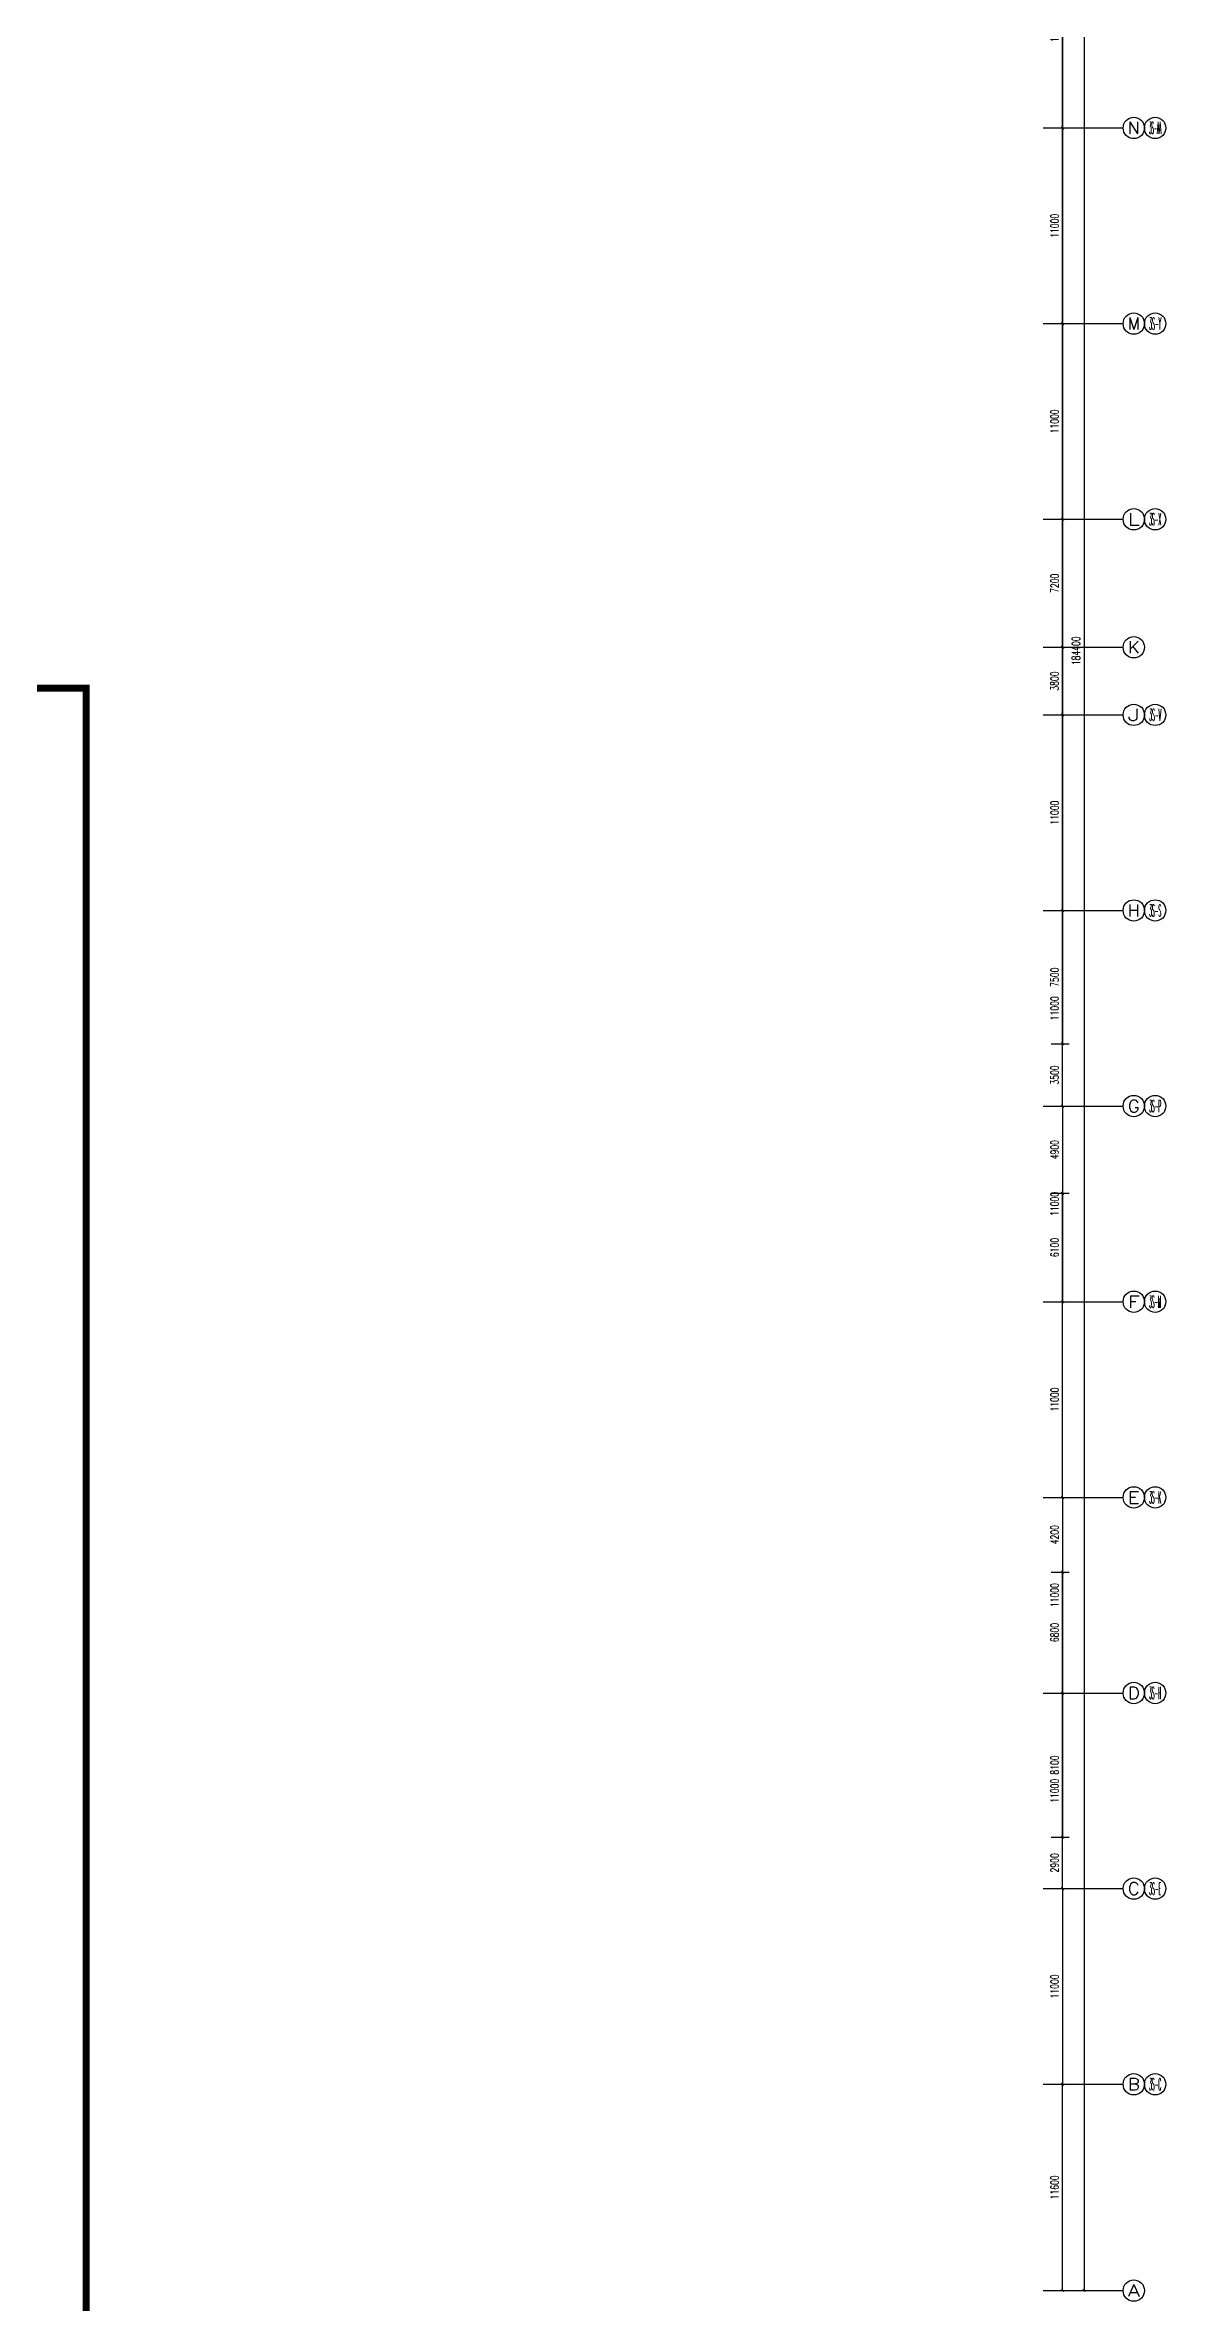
# Model space of a CAD drawing. Extents: x 0 to 3879896, y -114000 to 391286.
# Drawn here: x 2273719 to 2336721, y 131310 to 258257 of the extents above; entities that cross this region are included whole.
import ezdxf
from ezdxf.enums import TextEntityAlignment as Align

# ---------------------------------------------------------------- set-up
doc = ezdxf.new("R2010")
doc.units = 0
doc.header["$LTSCALE"] = 1000
doc.header["$MEASUREMENT"] = 0
doc.linetypes.add('SZGX_a-zzgr$0$DASHDOT2', pattern=[6, 3, -1.5, 0, -1.5])
doc.layers.get('0').update_dxf_attribs({"linetype": 'CONTINUOUS'})
doc.layers.get('Defpoints').update_dxf_attribs({"linetype": 'CONTINUOUS'})
doc.layers.add('Arc_建筑红线', color=1, linetype='CONTINUOUS', lineweight=40)
doc.layers.add('AXIS', color=3, linetype='CONTINUOUS')
doc.layers.add('AXIS_TEXT', color=7, linetype='CONTINUOUS')
doc.styles.add('_TCH_AXIS', font='COMPLEX', dxfattribs={"bigfont": 'GBCBIG'})
doc.styles.add('DIM_FONT', font='SIMPLEX', dxfattribs={"width": 0.7, "bigfont": 'GBCBIG'})
doc.dimstyles.new('DIMN', dxfattribs={"dimscale": 1.5, "dimtxt": 300, "dimasz": 100, "dimexe": 250, "dimexo": 300, "dimgap": 150, "dimtad": 1, "dimdec": 0, "dimzin": 0, "dimdsep": 46, "dimtxsty": 'DIM_FONT', "dimblk": 'ARCHTICK', "dimcen": 0.09, "dimclrt": 7, "dimazin": 2, "dimtfac": 1, "dimtdec": 0, "dimtix": 1, "dimtmove": 2, "dimatfit": 3, "dimldrblk": 'ARCHTICK', "dimfxl": 1, "dimtolj": 1, "dimtzin": 0, "dimarcsym": 0})

# ---------------------------------------------------------------- blocks, each defined once
blk = doc.blocks.new('_ArchTick')
at = {"color": 0, "linetype": 'ByBlock', "const_width": 0.4}
blk.add_lwpolyline([(-0.5, -0.5), (0.5, 0.5)], dxfattribs=at)
blk = doc.blocks.new('*D455')
at = {"layer": 'AXIS', "color": 0, "lineweight": -2}
for p, q in [((2331471, 316400), (2332496, 316400)), ((2332121, 316400), (2332121, 132000)), ((2331471, 132000), (2332496, 132000))]:
    blk.add_line(p, q, dxfattribs=at)
at = {"layer": 'Defpoints', "color": 0, "transparency": 16777216}
for p in [(2331021, 316400), (2331021, 132000), (2332121, 132000)]:
    blk.add_point(p, dxfattribs=at)
at = {"layer": 'AXIS', "color": 0, "lineweight": -2, "xscale": 150, "yscale": 150, "zscale": 150}
for p, rotation in [((2332121, 316400), 90), ((2332121, 132000), 270)]:
    blk.add_blockref('_ArchTick', p, dxfattribs=dict(at, rotation=rotation))
at = {"layer": 'AXIS', "color": 7, "insert": (2331671, 224200), "char_height": 450, "attachment_point": 5, "rotation": 90, "style": 'DIM_FONT'}
blk.add_mtext('\\A1;184400', dxfattribs=at)
blk = doc.blocks.new('*D456')
at = {"layer": 'AXIS', "color": 0, "lineweight": -2}
for p, q in [((2330271, 143600), (2331296, 143600)), ((2330921, 132000), (2330921, 143600)), ((2330271, 132000), (2331296, 132000))]:
    blk.add_line(p, q, dxfattribs=at)
at = {"layer": 'Defpoints', "color": 0, "transparency": 16777216}
for p in [(2329821, 143600), (2330921, 143600), (2329821, 132000)]:
    blk.add_point(p, dxfattribs=at)
at = {"layer": 'AXIS', "color": 0, "lineweight": -2, "xscale": 150, "yscale": 150, "zscale": 150}
for p, rotation in [((2330921, 143600), 90), ((2330921, 132000), 270)]:
    blk.add_blockref('_ArchTick', p, dxfattribs=dict(at, rotation=rotation))
at = {"layer": 'AXIS', "color": 7, "insert": (2330471, 137800), "char_height": 450, "attachment_point": 5, "rotation": 90, "style": 'DIM_FONT'}
blk.add_mtext('\\A1;11600', dxfattribs=at)
blk = doc.blocks.new('*D457')
at = {"layer": 'AXIS', "color": 0, "lineweight": -2}
for p, q in [((2330271, 154600), (2331296, 154600)), ((2330921, 154600), (2330921, 143600)), ((2330271, 143600), (2331296, 143600))]:
    blk.add_line(p, q, dxfattribs=at)
at = {"layer": 'Defpoints', "color": 0, "transparency": 16777216}
for p in [(2329821, 154600), (2329821, 143600), (2330921, 143600)]:
    blk.add_point(p, dxfattribs=at)
at = {"layer": 'AXIS', "color": 0, "lineweight": -2, "xscale": 150, "yscale": 150, "zscale": 150}
for p, rotation in [((2330921, 154600), 90), ((2330921, 143600), 270)]:
    blk.add_blockref('_ArchTick', p, dxfattribs=dict(at, rotation=rotation))
at = {"layer": 'AXIS', "color": 7, "insert": (2330471, 149100), "char_height": 450, "attachment_point": 5, "rotation": 90, "style": 'DIM_FONT'}
blk.add_mtext('\\A1;11000', dxfattribs=at)
blk = doc.blocks.new('*D458')
at = {"layer": 'AXIS', "color": 0, "lineweight": -2}
for p, q in [((2330271, 157500), (2331296, 157500)), ((2330921, 154600), (2330921, 157500)), ((2330271, 154600), (2331296, 154600))]:
    blk.add_line(p, q, dxfattribs=at)
at = {"layer": 'Defpoints', "color": 0, "transparency": 16777216}
for p in [(2329821, 157500), (2330921, 157500), (2329821, 154600)]:
    blk.add_point(p, dxfattribs=at)
at = {"layer": 'AXIS', "color": 0, "lineweight": -2, "xscale": 150, "yscale": 150, "zscale": 150}
for p, rotation in [((2330921, 157500), 90), ((2330921, 154600), 270)]:
    blk.add_blockref('_ArchTick', p, dxfattribs=dict(at, rotation=rotation))
at = {"layer": 'AXIS', "color": 7, "insert": (2330471, 156050), "char_height": 450, "attachment_point": 5, "rotation": 90, "style": 'DIM_FONT'}
blk.add_mtext('\\A1;2900', dxfattribs=at)
blk = doc.blocks.new('*D459')
at = {"layer": 'AXIS', "color": 0, "lineweight": -2}
for p, q in [((2330271, 165600), (2331296, 165600)), ((2330921, 165600), (2330921, 157500)), ((2330271, 157500), (2331296, 157500))]:
    blk.add_line(p, q, dxfattribs=at)
at = {"layer": 'Defpoints', "color": 0, "transparency": 16777216}
for p in [(2329821, 165600), (2329821, 157500), (2330921, 157500)]:
    blk.add_point(p, dxfattribs=at)
at = {"layer": 'AXIS', "color": 0, "lineweight": -2, "xscale": 150, "yscale": 150, "zscale": 150}
for p, rotation in [((2330921, 165600), 90), ((2330921, 157500), 270)]:
    blk.add_blockref('_ArchTick', p, dxfattribs=dict(at, rotation=rotation))
at = {"layer": 'AXIS', "color": 7, "insert": (2330471, 161550), "char_height": 450, "attachment_point": 5, "rotation": 90, "style": 'DIM_FONT'}
blk.add_mtext('\\A1;8100', dxfattribs=at)
blk = doc.blocks.new('*D460')
at = {"layer": 'AXIS', "color": 0, "lineweight": -2}
for p, q in [((2330271, 172400), (2331296, 172400)), ((2330921, 165600), (2330921, 172400)), ((2330271, 165600), (2331296, 165600))]:
    blk.add_line(p, q, dxfattribs=at)
at = {"layer": 'Defpoints', "color": 0, "transparency": 16777216}
for p in [(2329821, 172400), (2330921, 172400), (2329821, 165600)]:
    blk.add_point(p, dxfattribs=at)
at = {"layer": 'AXIS', "color": 0, "lineweight": -2, "xscale": 150, "yscale": 150, "zscale": 150}
for p, rotation in [((2330921, 172400), 90), ((2330921, 165600), 270)]:
    blk.add_blockref('_ArchTick', p, dxfattribs=dict(at, rotation=rotation))
at = {"layer": 'AXIS', "color": 7, "insert": (2330471, 169000), "char_height": 450, "attachment_point": 5, "rotation": 90, "style": 'DIM_FONT'}
blk.add_mtext('\\A1;6800', dxfattribs=at)
blk = doc.blocks.new('*D461')
at = {"layer": 'AXIS', "color": 0, "lineweight": -2}
for p, q in [((2330271, 176600), (2331296, 176600)), ((2330921, 176600), (2330921, 172400)), ((2330271, 172400), (2331296, 172400))]:
    blk.add_line(p, q, dxfattribs=at)
at = {"layer": 'Defpoints', "color": 0, "transparency": 16777216}
for p in [(2329821, 176600), (2329821, 172400), (2330921, 172400)]:
    blk.add_point(p, dxfattribs=at)
at = {"layer": 'AXIS', "color": 0, "lineweight": -2, "xscale": 150, "yscale": 150, "zscale": 150}
for p, rotation in [((2330921, 176600), 90), ((2330921, 172400), 270)]:
    blk.add_blockref('_ArchTick', p, dxfattribs=dict(at, rotation=rotation))
at = {"layer": 'AXIS', "color": 7, "insert": (2330471, 174500), "char_height": 450, "attachment_point": 5, "rotation": 90, "style": 'DIM_FONT'}
blk.add_mtext('\\A1;4200', dxfattribs=at)
blk = doc.blocks.new('*D462')
at = {"layer": 'AXIS', "color": 0, "lineweight": -2}
for p, q in [((2330271, 187600), (2331296, 187600)), ((2330921, 176600), (2330921, 187600)), ((2330271, 176600), (2331296, 176600))]:
    blk.add_line(p, q, dxfattribs=at)
at = {"layer": 'Defpoints', "color": 0, "transparency": 16777216}
for p in [(2329821, 187600), (2330921, 187600), (2329821, 176600)]:
    blk.add_point(p, dxfattribs=at)
at = {"layer": 'AXIS', "color": 0, "lineweight": -2, "xscale": 150, "yscale": 150, "zscale": 150}
for p, rotation in [((2330921, 187600), 90), ((2330921, 176600), 270)]:
    blk.add_blockref('_ArchTick', p, dxfattribs=dict(at, rotation=rotation))
at = {"layer": 'AXIS', "color": 7, "insert": (2330471, 182100), "char_height": 450, "attachment_point": 5, "rotation": 90, "style": 'DIM_FONT'}
blk.add_mtext('\\A1;11000', dxfattribs=at)
blk = doc.blocks.new('*D463')
at = {"layer": 'AXIS', "color": 0, "lineweight": -2}
for p, q in [((2330271, 193700), (2331296, 193700)), ((2330921, 187600), (2330921, 193700)), ((2330271, 187600), (2331296, 187600))]:
    blk.add_line(p, q, dxfattribs=at)
at = {"layer": 'Defpoints', "color": 0, "transparency": 16777216}
for p in [(2329821, 193700), (2330921, 193700), (2329821, 187600)]:
    blk.add_point(p, dxfattribs=at)
at = {"layer": 'AXIS', "color": 0, "lineweight": -2, "xscale": 150, "yscale": 150, "zscale": 150}
for p, rotation in [((2330921, 193700), 90), ((2330921, 187600), 270)]:
    blk.add_blockref('_ArchTick', p, dxfattribs=dict(at, rotation=rotation))
at = {"layer": 'AXIS', "color": 7, "insert": (2330471, 190650), "char_height": 450, "attachment_point": 5, "rotation": 90, "style": 'DIM_FONT'}
blk.add_mtext('\\A1;6100', dxfattribs=at)
blk = doc.blocks.new('*D464')
at = {"layer": 'AXIS', "color": 0, "lineweight": -2}
for p, q in [((2330271, 198600), (2331296, 198600)), ((2330921, 198600), (2330921, 193700)), ((2330271, 193700), (2331296, 193700))]:
    blk.add_line(p, q, dxfattribs=at)
at = {"layer": 'Defpoints', "color": 0, "transparency": 16777216}
for p in [(2329821, 198600), (2329821, 193700), (2330921, 193700)]:
    blk.add_point(p, dxfattribs=at)
at = {"layer": 'AXIS', "color": 0, "lineweight": -2, "xscale": 150, "yscale": 150, "zscale": 150}
for p, rotation in [((2330921, 198600), 90), ((2330921, 193700), 270)]:
    blk.add_blockref('_ArchTick', p, dxfattribs=dict(at, rotation=rotation))
at = {"layer": 'AXIS', "color": 7, "insert": (2330471, 196150), "char_height": 450, "attachment_point": 5, "rotation": 90, "style": 'DIM_FONT'}
blk.add_mtext('\\A1;4900', dxfattribs=at)
blk = doc.blocks.new('*D465')
at = {"layer": 'AXIS', "color": 0, "lineweight": -2}
for p, q in [((2330271, 202100), (2331296, 202100)), ((2330921, 198600), (2330921, 202100)), ((2330271, 198600), (2331296, 198600))]:
    blk.add_line(p, q, dxfattribs=at)
at = {"layer": 'Defpoints', "color": 0, "transparency": 16777216}
for p in [(2329821, 202100), (2330921, 202100), (2329821, 198600)]:
    blk.add_point(p, dxfattribs=at)
at = {"layer": 'AXIS', "color": 0, "lineweight": -2, "xscale": 150, "yscale": 150, "zscale": 150}
for p, rotation in [((2330921, 202100), 90), ((2330921, 198600), 270)]:
    blk.add_blockref('_ArchTick', p, dxfattribs=dict(at, rotation=rotation))
at = {"layer": 'AXIS', "color": 7, "insert": (2330471, 200350), "char_height": 450, "attachment_point": 5, "rotation": 90, "style": 'DIM_FONT'}
blk.add_mtext('\\A1;3500', dxfattribs=at)
blk = doc.blocks.new('*D466')
at = {"layer": 'AXIS', "color": 0, "lineweight": -2}
for p, q in [((2330271, 209600), (2331296, 209600)), ((2330921, 209600), (2330921, 202100)), ((2330271, 202100), (2331296, 202100))]:
    blk.add_line(p, q, dxfattribs=at)
at = {"layer": 'Defpoints', "color": 0, "transparency": 16777216}
for p in [(2329821, 209600), (2329821, 202100), (2330921, 202100)]:
    blk.add_point(p, dxfattribs=at)
at = {"layer": 'AXIS', "color": 0, "lineweight": -2, "xscale": 150, "yscale": 150, "zscale": 150}
for p, rotation in [((2330921, 209600), 90), ((2330921, 202100), 270)]:
    blk.add_blockref('_ArchTick', p, dxfattribs=dict(at, rotation=rotation))
at = {"layer": 'AXIS', "color": 7, "insert": (2330471, 205850), "char_height": 450, "attachment_point": 5, "rotation": 90, "style": 'DIM_FONT'}
blk.add_mtext('\\A1;7500', dxfattribs=at)
blk = doc.blocks.new('*D467')
at = {"layer": 'AXIS', "color": 0, "lineweight": -2}
for p, q in [((2330271, 220600), (2331296, 220600)), ((2330921, 209600), (2330921, 220600)), ((2330271, 209600), (2331296, 209600))]:
    blk.add_line(p, q, dxfattribs=at)
at = {"layer": 'Defpoints', "color": 0, "transparency": 16777216}
for p in [(2329821, 220600), (2330921, 220600), (2329821, 209600)]:
    blk.add_point(p, dxfattribs=at)
at = {"layer": 'AXIS', "color": 0, "lineweight": -2, "xscale": 150, "yscale": 150, "zscale": 150}
for p, rotation in [((2330921, 220600), 90), ((2330921, 209600), 270)]:
    blk.add_blockref('_ArchTick', p, dxfattribs=dict(at, rotation=rotation))
at = {"layer": 'AXIS', "color": 7, "insert": (2330471, 215100), "char_height": 450, "attachment_point": 5, "rotation": 90, "style": 'DIM_FONT'}
blk.add_mtext('\\A1;11000', dxfattribs=at)
blk = doc.blocks.new('*D468')
at = {"layer": 'AXIS', "color": 0, "lineweight": -2}
for p, q in [((2330271, 224400), (2331296, 224400)), ((2330921, 224400), (2330921, 220600)), ((2330271, 220600), (2331296, 220600))]:
    blk.add_line(p, q, dxfattribs=at)
at = {"layer": 'Defpoints', "color": 0, "transparency": 16777216}
for p in [(2329821, 224400), (2329821, 220600), (2330921, 220600)]:
    blk.add_point(p, dxfattribs=at)
at = {"layer": 'AXIS', "color": 0, "lineweight": -2, "xscale": 150, "yscale": 150, "zscale": 150}
for p, rotation in [((2330921, 224400), 90), ((2330921, 220600), 270)]:
    blk.add_blockref('_ArchTick', p, dxfattribs=dict(at, rotation=rotation))
at = {"layer": 'AXIS', "color": 7, "insert": (2330471, 222500), "char_height": 450, "attachment_point": 5, "rotation": 90, "style": 'DIM_FONT'}
blk.add_mtext('\\A1;3800', dxfattribs=at)
blk = doc.blocks.new('*D469')
at = {"layer": 'AXIS', "color": 0, "lineweight": -2}
for p, q in [((2330271, 231600), (2331296, 231600)), ((2330921, 224400), (2330921, 231600)), ((2330271, 224400), (2331296, 224400))]:
    blk.add_line(p, q, dxfattribs=at)
at = {"layer": 'Defpoints', "color": 0, "transparency": 16777216}
for p in [(2329821, 231600), (2330921, 231600), (2329821, 224400)]:
    blk.add_point(p, dxfattribs=at)
at = {"layer": 'AXIS', "color": 0, "lineweight": -2, "xscale": 150, "yscale": 150, "zscale": 150}
for p, rotation in [((2330921, 231600), 90), ((2330921, 224400), 270)]:
    blk.add_blockref('_ArchTick', p, dxfattribs=dict(at, rotation=rotation))
at = {"layer": 'AXIS', "color": 7, "insert": (2330471, 228000), "char_height": 450, "attachment_point": 5, "rotation": 90, "style": 'DIM_FONT'}
blk.add_mtext('\\A1;7200', dxfattribs=at)
blk = doc.blocks.new('*D470')
at = {"layer": 'AXIS', "color": 0, "lineweight": -2}
for p, q in [((2330271, 242600), (2331296, 242600)), ((2330921, 242600), (2330921, 231600)), ((2330271, 231600), (2331296, 231600))]:
    blk.add_line(p, q, dxfattribs=at)
at = {"layer": 'Defpoints', "color": 0, "transparency": 16777216}
for p in [(2329821, 242600), (2329821, 231600), (2330921, 231600)]:
    blk.add_point(p, dxfattribs=at)
at = {"layer": 'AXIS', "color": 0, "lineweight": -2, "xscale": 150, "yscale": 150, "zscale": 150}
for p, rotation in [((2330921, 242600), 90), ((2330921, 231600), 270)]:
    blk.add_blockref('_ArchTick', p, dxfattribs=dict(at, rotation=rotation))
at = {"layer": 'AXIS', "color": 7, "insert": (2330471, 237100), "char_height": 450, "attachment_point": 5, "rotation": 90, "style": 'DIM_FONT'}
blk.add_mtext('\\A1;11000', dxfattribs=at)
blk = doc.blocks.new('*D471')
at = {"layer": 'AXIS', "color": 0, "lineweight": -2}
for p, q in [((2330271, 253600), (2331296, 253600)), ((2330921, 242600), (2330921, 253600)), ((2330271, 242600), (2331296, 242600))]:
    blk.add_line(p, q, dxfattribs=at)
at = {"layer": 'Defpoints', "color": 0, "transparency": 16777216}
for p in [(2329821, 253600), (2330921, 253600), (2329821, 242600)]:
    blk.add_point(p, dxfattribs=at)
at = {"layer": 'AXIS', "color": 0, "lineweight": -2, "xscale": 150, "yscale": 150, "zscale": 150}
for p, rotation in [((2330921, 253600), 90), ((2330921, 242600), 270)]:
    blk.add_blockref('_ArchTick', p, dxfattribs=dict(at, rotation=rotation))
at = {"layer": 'AXIS', "color": 7, "insert": (2330471, 248100), "char_height": 450, "attachment_point": 5, "rotation": 90, "style": 'DIM_FONT'}
blk.add_mtext('\\A1;11000', dxfattribs=at)
blk = doc.blocks.new('*D472')
at = {"layer": 'AXIS', "color": 0, "lineweight": -2}
for p, q in [((2330271, 264600), (2331296, 264600)), ((2330921, 264600), (2330921, 253600)), ((2330271, 253600), (2331296, 253600))]:
    blk.add_line(p, q, dxfattribs=at)
at = {"layer": 'Defpoints', "color": 0, "transparency": 16777216}
for p in [(2329821, 264600), (2329821, 253600), (2330921, 253600)]:
    blk.add_point(p, dxfattribs=at)
at = {"layer": 'AXIS', "color": 0, "lineweight": -2, "xscale": 150, "yscale": 150, "zscale": 150}
for p, rotation in [((2330921, 264600), 90), ((2330921, 253600), 270)]:
    blk.add_blockref('_ArchTick', p, dxfattribs=dict(at, rotation=rotation))
at = {"layer": 'AXIS', "color": 7, "insert": (2330471, 259100), "char_height": 450, "attachment_point": 5, "rotation": 90, "style": 'DIM_FONT'}
blk.add_mtext('\\A1;11000', dxfattribs=at)
blk = doc.blocks.new('*D592')
at = {"layer": 'AXIS', "color": 0, "lineweight": -2}
for p, q in [((2330271, 316400), (2332496, 316400)), ((2332121, 316400), (2332121, 132000)), ((2330271, 132000), (2332496, 132000))]:
    blk.add_line(p, q, dxfattribs=at)
at = {"layer": 'Defpoints', "color": 0, "transparency": 16777216}
for p in [(2329821, 316400), (2329821, 132000), (2332121, 132000)]:
    blk.add_point(p, dxfattribs=at)
at = {"layer": 'AXIS', "color": 0, "lineweight": -2, "xscale": 150, "yscale": 150, "zscale": 150}
for p, rotation in [((2332121, 316400), 90), ((2332121, 132000), 270)]:
    blk.add_blockref('_ArchTick', p, dxfattribs=dict(at, rotation=rotation))
at = {"layer": 'AXIS', "color": 7, "insert": (2331671, 224200), "char_height": 450, "attachment_point": 5, "rotation": 90, "style": 'DIM_FONT'}
blk.add_mtext('\\A1;184400', dxfattribs=at)
blk = doc.blocks.new('*D597')
at = {"layer": 'AXIS', "color": 0, "lineweight": -2}
for p, q in [((2330271, 264600), (2331296, 264600)), ((2330921, 253600), (2330921, 264600)), ((2330271, 253600), (2331296, 253600))]:
    blk.add_line(p, q, dxfattribs=at)
at = {"layer": 'Defpoints', "color": 0, "transparency": 16777216}
for p in [(2329821, 264600), (2330921, 264600), (2329821, 253600)]:
    blk.add_point(p, dxfattribs=at)
at = {"layer": 'AXIS', "color": 0, "lineweight": -2, "xscale": 150, "yscale": 150, "zscale": 150}
for p, rotation in [((2330921, 264600), 90), ((2330921, 253600), 270)]:
    blk.add_blockref('_ArchTick', p, dxfattribs=dict(at, rotation=rotation))
at = {"layer": 'AXIS', "color": 7, "insert": (2330471, 259100), "char_height": 450, "attachment_point": 5, "rotation": 90, "style": 'DIM_FONT'}
blk.add_mtext('\\A1;11000', dxfattribs=at)
blk = doc.blocks.new('*D598')
at = {"layer": 'AXIS', "color": 0, "lineweight": -2}
for p, q in [((2330271, 253600), (2331296, 253600)), ((2330921, 253600), (2330921, 242600)), ((2330271, 242600), (2331296, 242600))]:
    blk.add_line(p, q, dxfattribs=at)
at = {"layer": 'Defpoints', "color": 0, "transparency": 16777216}
for p in [(2329821, 253600), (2329821, 242600), (2330921, 242600)]:
    blk.add_point(p, dxfattribs=at)
at = {"layer": 'AXIS', "color": 0, "lineweight": -2, "xscale": 150, "yscale": 150, "zscale": 150}
for p, rotation in [((2330921, 253600), 90), ((2330921, 242600), 270)]:
    blk.add_blockref('_ArchTick', p, dxfattribs=dict(at, rotation=rotation))
at = {"layer": 'AXIS', "color": 7, "insert": (2330471, 248100), "char_height": 450, "attachment_point": 5, "rotation": 90, "style": 'DIM_FONT'}
blk.add_mtext('\\A1;11000', dxfattribs=at)
blk = doc.blocks.new('*D599')
at = {"layer": 'AXIS', "color": 0, "lineweight": -2}
for p, q in [((2330271, 231600), (2331296, 231600)), ((2330921, 231600), (2330921, 224400)), ((2330271, 224400), (2331296, 224400))]:
    blk.add_line(p, q, dxfattribs=at)
at = {"layer": 'Defpoints', "color": 0, "transparency": 16777216}
for p in [(2329821, 231600), (2329821, 224400), (2330921, 224400)]:
    blk.add_point(p, dxfattribs=at)
at = {"layer": 'AXIS', "color": 0, "lineweight": -2, "xscale": 150, "yscale": 150, "zscale": 150}
for p, rotation in [((2330921, 231600), 90), ((2330921, 224400), 270)]:
    blk.add_blockref('_ArchTick', p, dxfattribs=dict(at, rotation=rotation))
at = {"layer": 'AXIS', "color": 7, "insert": (2330471, 228000), "char_height": 450, "attachment_point": 5, "rotation": 90, "style": 'DIM_FONT'}
blk.add_mtext('\\A1;7200', dxfattribs=at)
blk = doc.blocks.new('*D600')
at = {"layer": 'AXIS', "color": 0, "lineweight": -2}
for p, q in [((2330271, 242600), (2331296, 242600)), ((2330921, 231600), (2330921, 242600)), ((2330271, 231600), (2331296, 231600))]:
    blk.add_line(p, q, dxfattribs=at)
at = {"layer": 'Defpoints', "color": 0, "transparency": 16777216}
for p in [(2329821, 242600), (2330921, 242600), (2329821, 231600)]:
    blk.add_point(p, dxfattribs=at)
at = {"layer": 'AXIS', "color": 0, "lineweight": -2, "xscale": 150, "yscale": 150, "zscale": 150}
for p, rotation in [((2330921, 242600), 90), ((2330921, 231600), 270)]:
    blk.add_blockref('_ArchTick', p, dxfattribs=dict(at, rotation=rotation))
at = {"layer": 'AXIS', "color": 7, "insert": (2330471, 237100), "char_height": 450, "attachment_point": 5, "rotation": 90, "style": 'DIM_FONT'}
blk.add_mtext('\\A1;11000', dxfattribs=at)
blk = doc.blocks.new('*D601')
at = {"layer": 'AXIS', "color": 0, "lineweight": -2}
for p, q in [((2330271, 224400), (2331296, 224400)), ((2330921, 220600), (2330921, 224400)), ((2330271, 220600), (2331296, 220600))]:
    blk.add_line(p, q, dxfattribs=at)
at = {"layer": 'Defpoints', "color": 0, "transparency": 16777216}
for p in [(2329821, 224400), (2330921, 224400), (2329821, 220600)]:
    blk.add_point(p, dxfattribs=at)
at = {"layer": 'AXIS', "color": 0, "lineweight": -2, "xscale": 150, "yscale": 150, "zscale": 150}
for p, rotation in [((2330921, 224400), 90), ((2330921, 220600), 270)]:
    blk.add_blockref('_ArchTick', p, dxfattribs=dict(at, rotation=rotation))
at = {"layer": 'AXIS', "color": 7, "insert": (2330471, 222500), "char_height": 450, "attachment_point": 5, "rotation": 90, "style": 'DIM_FONT'}
blk.add_mtext('\\A1;3800', dxfattribs=at)
blk = doc.blocks.new('*D602')
at = {"layer": 'AXIS', "color": 0, "lineweight": -2}
for p, q in [((2330271, 220600), (2331296, 220600)), ((2330921, 220600), (2330921, 209600)), ((2330271, 209600), (2331296, 209600))]:
    blk.add_line(p, q, dxfattribs=at)
at = {"layer": 'Defpoints', "color": 0, "transparency": 16777216}
for p in [(2329821, 220600), (2329821, 209600), (2330921, 209600)]:
    blk.add_point(p, dxfattribs=at)
at = {"layer": 'AXIS', "color": 0, "lineweight": -2, "xscale": 150, "yscale": 150, "zscale": 150}
for p, rotation in [((2330921, 220600), 90), ((2330921, 209600), 270)]:
    blk.add_blockref('_ArchTick', p, dxfattribs=dict(at, rotation=rotation))
at = {"layer": 'AXIS', "color": 7, "insert": (2330471, 215100), "char_height": 450, "attachment_point": 5, "rotation": 90, "style": 'DIM_FONT'}
blk.add_mtext('\\A1;11000', dxfattribs=at)
blk = doc.blocks.new('*D603')
at = {"layer": 'AXIS', "color": 0, "lineweight": -2}
for p, q in [((2330271, 209600), (2331296, 209600)), ((2330921, 198600), (2330921, 209600)), ((2330271, 198600), (2331296, 198600))]:
    blk.add_line(p, q, dxfattribs=at)
at = {"layer": 'Defpoints', "color": 0, "transparency": 16777216}
for p in [(2329821, 209600), (2330921, 209600), (2329821, 198600)]:
    blk.add_point(p, dxfattribs=at)
at = {"layer": 'AXIS', "color": 0, "lineweight": -2, "xscale": 150, "yscale": 150, "zscale": 150}
for p, rotation in [((2330921, 209600), 90), ((2330921, 198600), 270)]:
    blk.add_blockref('_ArchTick', p, dxfattribs=dict(at, rotation=rotation))
at = {"layer": 'AXIS', "color": 7, "insert": (2330471, 204100), "char_height": 450, "attachment_point": 5, "rotation": 90, "style": 'DIM_FONT'}
blk.add_mtext('\\A1;11000', dxfattribs=at)
blk = doc.blocks.new('*D604')
at = {"layer": 'AXIS', "color": 0, "lineweight": -2}
for p, q in [((2330271, 187600), (2331296, 187600)), ((2330921, 176600), (2330921, 187600)), ((2330271, 176600), (2331296, 176600))]:
    blk.add_line(p, q, dxfattribs=at)
at = {"layer": 'Defpoints', "color": 0, "transparency": 16777216}
for p in [(2329821, 187600), (2330921, 187600), (2329821, 176600)]:
    blk.add_point(p, dxfattribs=at)
at = {"layer": 'AXIS', "color": 0, "lineweight": -2, "xscale": 150, "yscale": 150, "zscale": 150}
for p, rotation in [((2330921, 187600), 90), ((2330921, 176600), 270)]:
    blk.add_blockref('_ArchTick', p, dxfattribs=dict(at, rotation=rotation))
at = {"layer": 'AXIS', "color": 7, "insert": (2330471, 182100), "char_height": 450, "attachment_point": 5, "rotation": 90, "style": 'DIM_FONT'}
blk.add_mtext('\\A1;11000', dxfattribs=at)
blk = doc.blocks.new('*D605')
at = {"layer": 'AXIS', "color": 0, "lineweight": -2}
for p, q in [((2330271, 198600), (2331296, 198600)), ((2330921, 198600), (2330921, 187600)), ((2330271, 187600), (2331296, 187600))]:
    blk.add_line(p, q, dxfattribs=at)
at = {"layer": 'Defpoints', "color": 0, "transparency": 16777216}
for p in [(2329821, 198600), (2329821, 187600), (2330921, 187600)]:
    blk.add_point(p, dxfattribs=at)
at = {"layer": 'AXIS', "color": 0, "lineweight": -2, "xscale": 150, "yscale": 150, "zscale": 150}
for p, rotation in [((2330921, 198600), 90), ((2330921, 187600), 270)]:
    blk.add_blockref('_ArchTick', p, dxfattribs=dict(at, rotation=rotation))
at = {"layer": 'AXIS', "color": 7, "insert": (2330471, 193100), "char_height": 450, "attachment_point": 5, "rotation": 90, "style": 'DIM_FONT'}
blk.add_mtext('\\A1;11000', dxfattribs=at)
blk = doc.blocks.new('*D606')
at = {"layer": 'AXIS', "color": 0, "lineweight": -2}
for p, q in [((2330271, 176600), (2331296, 176600)), ((2330921, 176600), (2330921, 165600)), ((2330271, 165600), (2331296, 165600))]:
    blk.add_line(p, q, dxfattribs=at)
at = {"layer": 'Defpoints', "color": 0, "transparency": 16777216}
for p in [(2329821, 176600), (2329821, 165600), (2330921, 165600)]:
    blk.add_point(p, dxfattribs=at)
at = {"layer": 'AXIS', "color": 0, "lineweight": -2, "xscale": 150, "yscale": 150, "zscale": 150}
for p, rotation in [((2330921, 176600), 90), ((2330921, 165600), 270)]:
    blk.add_blockref('_ArchTick', p, dxfattribs=dict(at, rotation=rotation))
at = {"layer": 'AXIS', "color": 7, "insert": (2330471, 171100), "char_height": 450, "attachment_point": 5, "rotation": 90, "style": 'DIM_FONT'}
blk.add_mtext('\\A1;11000', dxfattribs=at)
blk = doc.blocks.new('*D607')
at = {"layer": 'AXIS', "color": 0, "lineweight": -2}
for p, q in [((2330271, 165600), (2331296, 165600)), ((2330921, 154600), (2330921, 165600)), ((2330271, 154600), (2331296, 154600))]:
    blk.add_line(p, q, dxfattribs=at)
at = {"layer": 'Defpoints', "color": 0, "transparency": 16777216}
for p in [(2329821, 165600), (2330921, 165600), (2329821, 154600)]:
    blk.add_point(p, dxfattribs=at)
at = {"layer": 'AXIS', "color": 0, "lineweight": -2, "xscale": 150, "yscale": 150, "zscale": 150}
for p, rotation in [((2330921, 165600), 90), ((2330921, 154600), 270)]:
    blk.add_blockref('_ArchTick', p, dxfattribs=dict(at, rotation=rotation))
at = {"layer": 'AXIS', "color": 7, "insert": (2330471, 160100), "char_height": 450, "attachment_point": 5, "rotation": 90, "style": 'DIM_FONT'}
blk.add_mtext('\\A1;11000', dxfattribs=at)
blk = doc.blocks.new('*D608')
at = {"layer": 'AXIS', "color": 0, "lineweight": -2}
for p, q in [((2330271, 143600), (2331296, 143600)), ((2330921, 132000), (2330921, 143600)), ((2330271, 132000), (2331296, 132000))]:
    blk.add_line(p, q, dxfattribs=at)
at = {"layer": 'Defpoints', "color": 0, "transparency": 16777216}
for p in [(2329821, 143600), (2330921, 143600), (2329821, 132000)]:
    blk.add_point(p, dxfattribs=at)
at = {"layer": 'AXIS', "color": 0, "lineweight": -2, "xscale": 150, "yscale": 150, "zscale": 150}
for p, rotation in [((2330921, 143600), 90), ((2330921, 132000), 270)]:
    blk.add_blockref('_ArchTick', p, dxfattribs=dict(at, rotation=rotation))
at = {"layer": 'AXIS', "color": 7, "insert": (2330471, 137800), "char_height": 450, "attachment_point": 5, "rotation": 90, "style": 'DIM_FONT'}
blk.add_mtext('\\A1;11600', dxfattribs=at)
blk = doc.blocks.new('*D609')
at = {"layer": 'AXIS', "color": 0, "lineweight": -2}
for p, q in [((2330271, 154600), (2331296, 154600)), ((2330921, 154600), (2330921, 143600)), ((2330271, 143600), (2331296, 143600))]:
    blk.add_line(p, q, dxfattribs=at)
at = {"layer": 'Defpoints', "color": 0, "transparency": 16777216}
for p in [(2329821, 154600), (2329821, 143600), (2330921, 143600)]:
    blk.add_point(p, dxfattribs=at)
at = {"layer": 'AXIS', "color": 0, "lineweight": -2, "xscale": 150, "yscale": 150, "zscale": 150}
for p, rotation in [((2330921, 154600), 90), ((2330921, 143600), 270)]:
    blk.add_blockref('_ArchTick', p, dxfattribs=dict(at, rotation=rotation))
at = {"layer": 'AXIS', "color": 7, "insert": (2330471, 149100), "char_height": 450, "attachment_point": 5, "rotation": 90, "style": 'DIM_FONT'}
blk.add_mtext('\\A1;11000', dxfattribs=at)

msp = doc.modelspace()

# ---------------------------------------------------------------- linework, layer by layer
at = {"layer": 'Arc_建筑红线', "color": 20, "linetype": 'SZGX_a-zzgr$0$DASHDOT2', "ltscale": 0.2, "const_width": 400, "elevation": 0}
msp.add_lwpolyline([(2129528.4, 303600.5), (2137528.4, 311600.5), (2312028.4, 311600.5), (2316028.4, 307876.3), (2316028.4, 298599), (2261028.4, 298599), (2261028.4, 222099), (2276028.4, 222099), (2276028.4, 129100.5), (2129528.4, 129100.5)], close=True, dxfattribs=at)
at = {"layer": 'AXIS'}
for p, q in [((2329821.4, 253600.5), (2334321.4, 253600.5)), ((2329821.4, 242600.5), (2334321.4, 242600.5)), ((2329821.4, 231600.5), (2334321.4, 231600.5)), ((2329821.4, 224400.5), (2334321.4, 224400.5)), ((2329821.4, 220600.5), (2334321.4, 220600.5)), ((2329821.4, 209600.5), (2334321.4, 209600.5)), ((2329821.4, 198600.5), (2334321.4, 198600.5)), ((2329821.4, 187600.5), (2334321.4, 187600.5)), ((2329821.4, 176600.5), (2334321.4, 176600.5)), ((2329821.4, 165600.5), (2334321.4, 165600.5)), ((2329821.4, 154600.5), (2334321.4, 154600.5)), ((2329821.4, 143600.5), (2334321.4, 143600.5)), ((2329821.4, 132000.5), (2334321.4, 132000.5))]:
    msp.add_line(p, q, dxfattribs=at)
for centre in [(2334921.4, 253600.5), (2336121.4, 253600.5), (2334921.4, 242600.5), (2336121.4, 242600.5), (2334921.4, 231600.5), (2336121.4, 231600.5), (2334921.4, 224400.5), (2334921.4, 220600.5), (2336121.4, 220600.5), (2334921.4, 209600.5), (2336121.4, 209600.5), (2334921.4, 198600.5), (2336121.4, 198600.5), (2334921.4, 187600.5), (2336121.4, 187600.5), (2334921.4, 176600.5), (2336121.4, 176600.5), (2334921.4, 165600.5), (2336121.4, 165600.5), (2334921.4, 154600.5), (2336121.4, 154600.5), (2334921.4, 143600.5), (2336121.4, 143600.5), (2334921.4, 132000.5)]:
    msp.add_circle(centre, 600, dxfattribs=at)

# ---------------------------------------------------------------- texts
at = {"layer": 'AXIS_TEXT', "style": '_TCH_AXIS'}
for s, height, width, p, p2 in [('N', 678.8, 1.105263, (2334582, 253261.1), (2335260.9, 253261.1)), ('3S-AA', 678.82, 0.201923, (2335782, 253261.1), (2336460.9, 253261.1)), ('3S-Y', 678.82, 0.25, (2335782, 242261.1), (2336460.9, 242261.1)), ('L', 678.8, 1.4, (2334582, 231261.1), (2335260.9, 231261.1)), ('3S-X', 678.82, 0.253012, (2335782, 231261.1), (2336460.9, 231261.1)), ('K', 678.8, 1.105263, (2334582, 224061.1), (2335260.9, 224061.1)), ('J', 678.8, 1.909091, (2334582, 220261.1), (2335260.9, 220261.1)), ('3S-V', 678.82, 0.253012, (2335782, 220261.1), (2336460.9, 220261.1)), ('H', 678.8, 1.05, (2334582, 209261.1), (2335260.9, 209261.1)), ('3S-S', 678.82, 0.265823, (2335782, 209261.1), (2336460.9, 209261.1)), ('G', 678.8, 1.166667, (2334582, 198261.1), (2335260.9, 198261.1)), ('3S-P', 678.82, 0.256098, (2335782, 198261.1), (2336460.9, 198261.1)), ('F', 678.8, 1.3125, (2334582, 187261.1), (2335260.9, 187261.1)), ('3S-M', 678.82, 0.244186, (2335782, 187261.1), (2336460.9, 187261.1)), ('E', 678.8, 1.3125, (2334582, 176261.1), (2335260.9, 176261.1)), ('3S-K', 678.82, 0.25, (2335782, 176261.1), (2336460.9, 176261.1)), ('D', 678.8, 1.235294, (2334582, 165261.1), (2335260.9, 165261.1)), ('3S-H', 678.82, 0.247059, (2335782, 165261.1), (2336460.9, 165261.1)), ('C', 678.8, 1.4, (2334582, 154261.1), (2335260.9, 154261.1)), ('3S-E', 678.82, 0.259259, (2335782, 154261.1), (2336460.9, 154261.1)), ('B', 678.8, 1.235294, (2334582, 143261.1), (2335260.9, 143261.1)), ('3S-C', 678.82, 0.2625, (2335782, 143261.1), (2336460.9, 143261.1)), ('A', 678.8, 1.166667, (2334582, 131661.1), (2335260.9, 131661.1))]:
    msp.add_text(s, height=height, dxfattribs=dict(at, width=width)).set_placement(p, p2, align=Align.FIT)
msp.add_text('M', height=678.8, dxfattribs=at).set_placement((2334582, 242261.1), (2335260.9, 242261.1), align=Align.FIT)

# ---------------------------------------------------------------- dimensions: what is measured, and where the dimension line sits
at = {"layer": 'AXIS'}
for base, p1, p2, angle, picture, middle in [((2332121.4, 132000.5), (2329821.4, 316400.5), (2329821.4, 132000.5), 270, '*D592', (2331671.4, 224200.5)), ((2332121.4, 132000.5), (2331021.4, 316400.5), (2331021.4, 132000.5), 270, '*D455', (2331671.4, 224200.5)), ((2330921.4, 253600.5), (2329821.4, 264600.5), (2329821.4, 253600.5), 270, '*D472', (2330471.4, 259100.5)), ((2330921.4, 264600.5), (2329821.4, 253600.5), (2329821.4, 264600.5), 90, '*D597', (2330471.4, 259100.5)), ((2330921.4, 253600.5), (2329821.4, 242600.5), (2329821.4, 253600.5), 90, '*D471', (2330471.4, 248100.5)), ((2330921.4, 242600.5), (2329821.4, 253600.5), (2329821.4, 242600.5), 270, '*D598', (2330471.4, 248100.5)), ((2330921.4, 231600.5), (2329821.4, 242600.5), (2329821.4, 231600.5), 270, '*D470', (2330471.4, 237100.5)), ((2330921.4, 242600.5), (2329821.4, 231600.5), (2329821.4, 242600.5), 90, '*D600', (2330471.4, 237100.5)), ((2330921.4, 231600.5), (2329821.4, 224400.5), (2329821.4, 231600.5), 90, '*D469', (2330471.4, 228000.5)), ((2330921.4, 224400.5), (2329821.4, 231600.5), (2329821.4, 224400.5), 270, '*D599', (2330471.4, 228000.5)), ((2330921.4, 220600.5), (2329821.4, 224400.5), (2329821.4, 220600.5), 270, '*D468', (2330471.4, 222500.5)), ((2330921.4, 224400.5), (2329821.4, 220600.5), (2329821.4, 224400.5), 90, '*D601', (2330471.4, 222500.5)), ((2330921.4, 220600.5), (2329821.4, 209600.5), (2329821.4, 220600.5), 90, '*D467', (2330471.4, 215100.5)), ((2330921.4, 209600.5), (2329821.4, 220600.5), (2329821.4, 209600.5), 270, '*D602', (2330471.4, 215100.5)), ((2330921.4, 202100.5), (2329821.4, 209600.5), (2329821.4, 202100.5), 270, '*D466', (2330471.4, 205850.5)), ((2330921.4, 209600.5), (2329821.4, 198600.5), (2329821.4, 209600.5), 90, '*D603', (2330471.4, 204100.5)), ((2330921.4, 202100.5), (2329821.4, 198600.5), (2329821.4, 202100.5), 90, '*D465', (2330471.4, 200350.5)), ((2330921.4, 193700.5), (2329821.4, 198600.5), (2329821.4, 193700.5), 270, '*D464', (2330471.4, 196150.5)), ((2330921.4, 187600.5), (2329821.4, 198600.5), (2329821.4, 187600.5), 270, '*D605', (2330471.4, 193100.5)), ((2330921.4, 193700.5), (2329821.4, 187600.5), (2329821.4, 193700.5), 90, '*D463', (2330471.4, 190650.5)), ((2330921.4, 187600.5), (2329821.4, 176600.5), (2329821.4, 187600.5), 90, '*D462', (2330471.4, 182100.5)), ((2330921.4, 187600.5), (2329821.4, 176600.5), (2329821.4, 187600.5), 90, '*D604', (2330471.4, 182100.5)), ((2330921.4, 172400.5), (2329821.4, 176600.5), (2329821.4, 172400.5), 270, '*D461', (2330471.4, 174500.5)), ((2330921.4, 165600.5), (2329821.4, 176600.5), (2329821.4, 165600.5), 270, '*D606', (2330471.4, 171100.5)), ((2330921.4, 172400.5), (2329821.4, 165600.5), (2329821.4, 172400.5), 90, '*D460', (2330471.4, 169000.5)), ((2330921.4, 157500.5), (2329821.4, 165600.5), (2329821.4, 157500.5), 270, '*D459', (2330471.4, 161550.5)), ((2330921.4, 165600.5), (2329821.4, 154600.5), (2329821.4, 165600.5), 90, '*D607', (2330471.4, 160100.5)), ((2330921.4, 157500.5), (2329821.4, 154600.5), (2329821.4, 157500.5), 90, '*D458', (2330471.4, 156050.5)), ((2330921.4, 143600.5), (2329821.4, 154600.5), (2329821.4, 143600.5), 270, '*D457', (2330471.4, 149100.5)), ((2330921.4, 143600.5), (2329821.4, 154600.5), (2329821.4, 143600.5), 270, '*D609', (2330471.4, 149100.5)), ((2330921.4, 143600.5), (2329821.4, 132000.5), (2329821.4, 143600.5), 90, '*D456', (2330471.4, 137800.5)), ((2330921.4, 143600.5), (2329821.4, 132000.5), (2329821.4, 143600.5), 90, '*D608', (2330471.4, 137800.5))]:
    dim = msp.add_linear_dim(base=base, p1=p1, p2=p2, angle=angle, dimstyle='DIMN', dxfattribs=at)
    dim.commit()
    dim.dimension.update_dxf_attribs({"geometry": picture, "text_midpoint": middle, "dimtype": 128})

doc.saveas('drawing.dxf')
